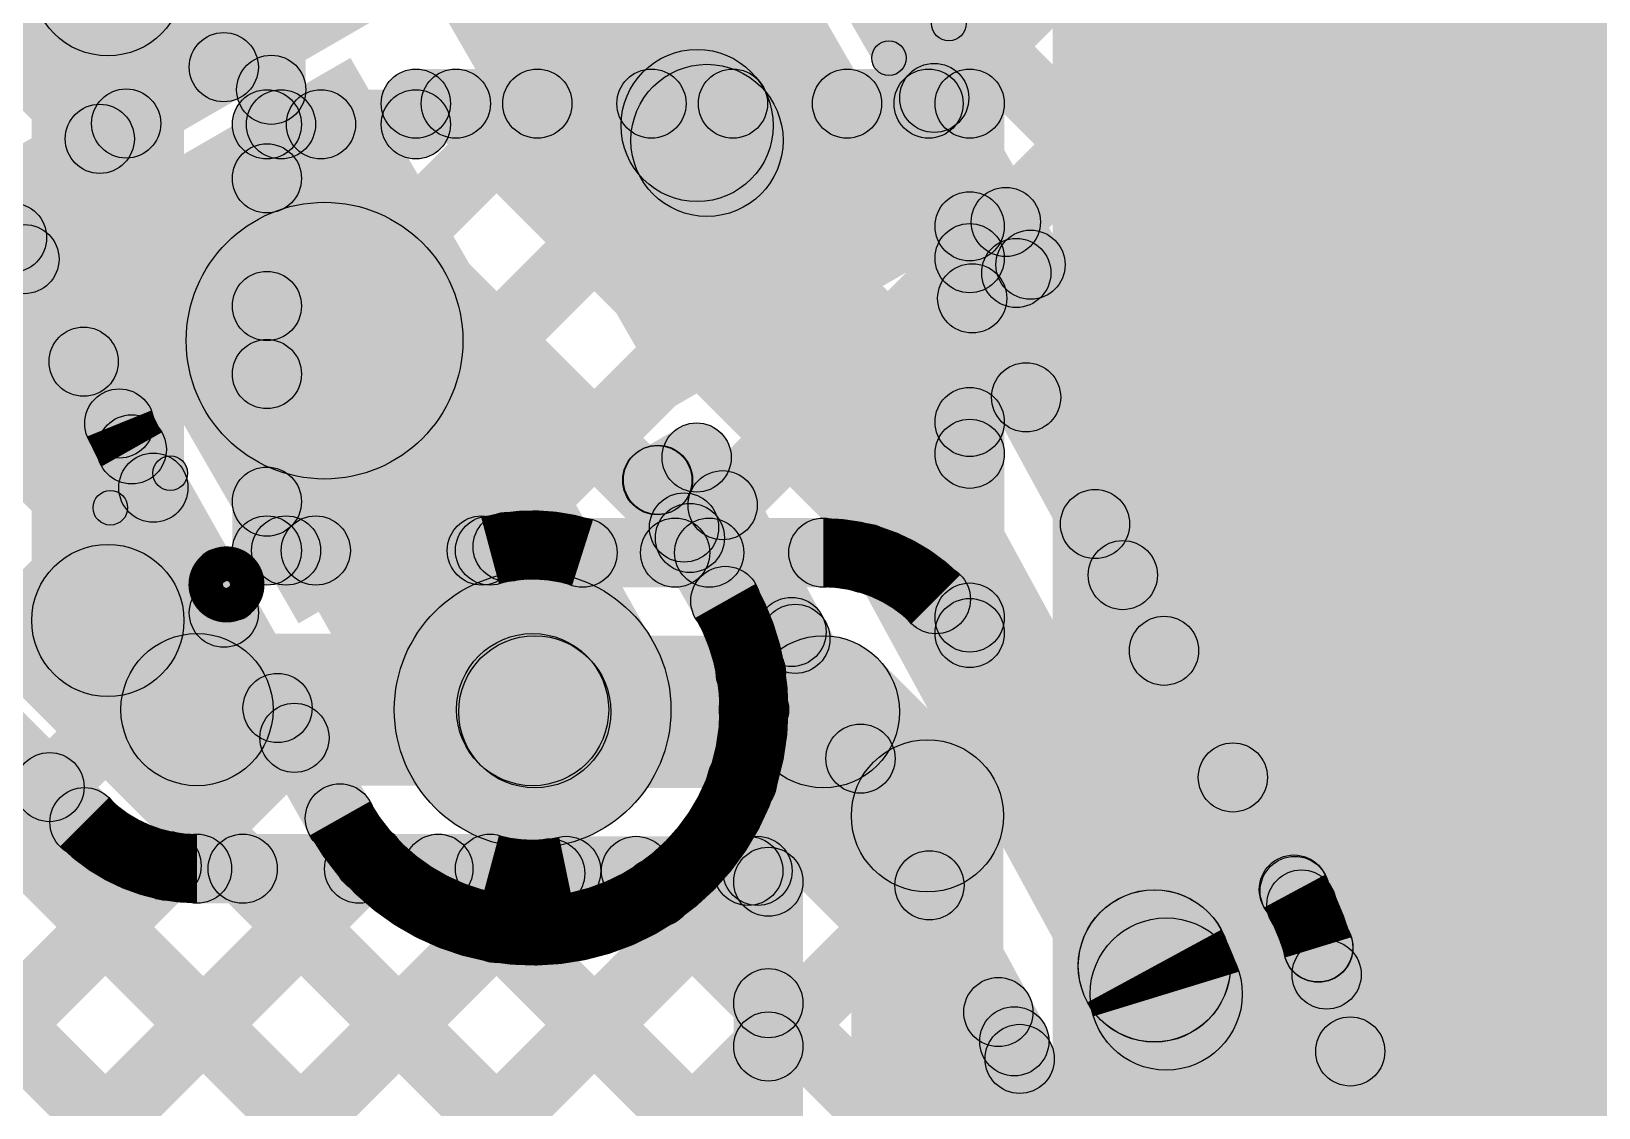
# Model space of a CAD drawing. Header units: millimetres. Extents: x 0.02 to 3.53, y 0 to 2.66.
# Drawn here: x 0.4856 to 0.7122, y 1.3793 to 1.5349 of the extents above; entities that cross this region are included whole.
import ezdxf

# ---------------------------------------------------------------- set-up
doc = ezdxf.new("R2010")
doc.units = ezdxf.units.MM
doc.header["$MEASUREMENT"] = 0
for name, color, linetype in [('BottomLayer', 5, 'Continuous'), ('BottomPaste', 16, 'Continuous'), ('BottomSolder', 6, 'Continuous'), ('TopLayer', 1, 'Continuous'), ('TopOverlay', 2, 'Continuous'), ('TopPaste', 8, 'Continuous'), ('TopSolder', 216, 'Continuous'), ('ViaHoleLayer', 16, 'Continuous')]:
    doc.layers.add(name, color=color, linetype=linetype)

# ---------------------------------------------------------------- blocks, each defined once
blk = doc.blocks.new('WS2812B_M____14')
at = {"layer": 'TopLayer'}
for points in [[(-0.09409, 0.05079), (-0.03504, 0.05079), (-0.03504, 0.01142), (-0.09409, 0.01142)], [(0.03504, 0.05079), (0.09409, 0.05079), (0.09409, 0.01142), (0.03504, 0.01142)], [(-0.09409, -0.01142), (-0.03504, -0.01142), (-0.03504, -0.05079), (-0.09409, -0.05079)], [(0.03504, -0.01142), (0.09409, -0.01142), (0.09409, -0.05079), (0.03504, -0.05079)]]:
    blk.add_hatch(color=1, dxfattribs=at).paths.add_polyline_path(points)
at = {"layer": 'TopOverlay'}
h = blk.add_hatch(color=2, dxfattribs=at)
edge = h.paths.add_edge_path()
edge.add_arc((-0.07, 0.07), 0.0025, 0, 360)
h = blk.add_hatch(color=2, dxfattribs=at)
edge = h.paths.add_edge_path()
edge.add_arc((-0.07, 0.07), 0.0025, 0, 360)
for points in [[(0.07, 0.0725), (0.07, 0.0675), (-0.07, 0.0675), (-0.07, 0.0725)], [(-0.0725, 0.07), (-0.0675, 0.07), (-0.0675, 0.06), (-0.0725, 0.06)], [(0.0675, 0.07), (0.0725, 0.07), (0.0725, 0.06), (0.0675, 0.06)], [(-0.0725, -0.06), (-0.0675, -0.06), (-0.0675, -0.07), (-0.0725, -0.07)], [(0.0675, -0.06), (0.0725, -0.06), (0.0725, -0.07), (0.0675, -0.07)], [(0.07, -0.0675), (0.07, -0.0725), (-0.07, -0.0725), (-0.07, -0.0675)]]:
    blk.add_hatch(color=2, dxfattribs=at).paths.add_polyline_path(points)
h = blk.add_hatch(color=2, dxfattribs=at)
edge = h.paths.add_edge_path()
edge.add_arc((0.07, 0.07), 0.0025, 0, 360)
h = blk.add_hatch(color=2, dxfattribs=at)
edge = h.paths.add_edge_path()
edge.add_arc((0.07, 0.07), 0.0025, 0, 360)
h = blk.add_hatch(color=2, dxfattribs=at)
edge = h.paths.add_edge_path()
edge.add_arc((-0.091, 0.061), 0.0025, 0, 360)
h = blk.add_hatch(color=2, dxfattribs=at)
edge = h.paths.add_edge_path()
edge.add_arc((-0.085, 0.061), 0.0025, 0, 360)
h = blk.add_hatch(color=2, dxfattribs=at)
edge = h.paths.add_edge_path()
edge.add_arc((-0.07, 0.06), 0.0025, 0, 360)
h = blk.add_hatch(color=2, dxfattribs=at)
edge = h.paths.add_edge_path()
edge.add_arc((0.07, 0.06), 0.0025, 0, 360)
h = blk.add_hatch(color=2, dxfattribs=at)
edge = h.paths.add_edge_path()
edge.add_arc((-0.07, -0.06), 0.0025, 0, 360)
h = blk.add_hatch(color=2, dxfattribs=at)
edge = h.paths.add_edge_path()
edge.add_arc((0.07, -0.06), 0.0025, 0, 360)
h = blk.add_hatch(color=2, dxfattribs=at)
edge = h.paths.add_edge_path()
edge.add_arc((-0.07, -0.07), 0.0025, 0, 360)
h = blk.add_hatch(color=2, dxfattribs=at)
edge = h.paths.add_edge_path()
edge.add_arc((-0.07, -0.07), 0.0025, 0, 360)
h = blk.add_hatch(color=2, dxfattribs=at)
edge = h.paths.add_edge_path()
edge.add_arc((0.07, -0.07), 0.0025, 0, 360)
h = blk.add_hatch(color=2, dxfattribs=at)
edge = h.paths.add_edge_path()
edge.add_arc((0.07, -0.07), 0.0025, 0, 360)
at = {"layer": 'TopPaste'}
for points in [[(-0.09409, 0.05079), (-0.03504, 0.05079), (-0.03504, 0.01142), (-0.09409, 0.01142)], [(0.03504, 0.05079), (0.09409, 0.05079), (0.09409, 0.01142), (0.03504, 0.01142)], [(-0.09409, -0.01142), (-0.03504, -0.01142), (-0.03504, -0.05079), (-0.09409, -0.05079)], [(0.03504, -0.01142), (0.09409, -0.01142), (0.09409, -0.05079), (0.03504, -0.05079)]]:
    blk.add_hatch(color=8, dxfattribs=at).paths.add_polyline_path(points)
at = {"layer": 'TopSolder'}
for points in [[(-0.09809, 0.05479), (-0.03104, 0.05479), (-0.03104, 0.00742), (-0.09809, 0.00742)], [(0.03104, 0.05479), (0.09809, 0.05479), (0.09809, 0.00742), (0.03104, 0.00742)], [(-0.09809, -0.00742), (-0.03104, -0.00742), (-0.03104, -0.05479), (-0.09809, -0.05479)], [(0.03104, -0.00742), (0.09809, -0.00742), (0.09809, -0.05479), (0.03104, -0.05479)]]:
    blk.add_hatch(color=216, dxfattribs=at).paths.add_polyline_path(points)
at = {"layer": 'TopOverlay', "const_width": 0.005}
blk.add_lwpolyline([(-0.085, 0.061, 1), (-0.091, 0.061, 1)], format="xyb", close=True, dxfattribs=at)
at = {"layer": 'TopOverlay'}
for centre in [(-0.07, 0.07), (-0.07, 0.07), (0.07, 0.07), (0.07, 0.07), (-0.091, 0.061), (-0.085, 0.061), (-0.07, 0.06), (0.07, 0.06), (-0.07, -0.06), (0.07, -0.06), (-0.07, -0.07), (-0.07, -0.07), (0.07, -0.07), (0.07, -0.07)]:
    blk.add_circle(centre, 0.0025, dxfattribs=at)
blk = doc.blocks.new('CAP_0201_B_28')
at = {"layer": 'BottomLayer'}
for points in [[(-0.01772, 0.00591), (-0.00591, 0.00591), (-0.00591, -0.00591), (-0.01772, -0.00591)], [(0.00591, 0.00591), (0.01772, 0.00591), (0.01772, -0.00591), (0.00591, -0.00591)]]:
    blk.add_hatch(color=5, dxfattribs=at).paths.add_polyline_path(points)
at = {"layer": 'BottomPaste'}
for points in [[(-0.01772, 0.00591), (-0.00591, 0.00591), (-0.00591, -0.00591), (-0.01772, -0.00591)], [(0.00591, 0.00591), (0.01772, 0.00591), (0.01772, -0.00591), (0.00591, -0.00591)]]:
    blk.add_hatch(color=16, dxfattribs=at).paths.add_polyline_path(points)
at = {"layer": 'BottomSolder'}
for points in [[(-0.01988, 0.00807), (-0.00374, 0.00807), (-0.00374, -0.00807), (-0.01988, -0.00807)], [(0.00374, 0.00807), (0.01988, 0.00807), (0.01988, -0.00807), (0.00374, -0.00807)]]:
    blk.add_hatch(color=6, dxfattribs=at).paths.add_polyline_path(points)

msp = doc.modelspace()

# ---------------------------------------------------------------- hatches: boundary and pattern name
at = {"layer": 'BottomLayer'}
for points in [[(0.63324, 1.11633), (0.77891, 1.11633), (0.77891, 1.7809), (0.63324, 1.7809)], [(0.29405, 1.60053), (0.30112, 1.6076), (0.59567, 1.31305), (0.5886, 1.30598)], [(0.29405, 1.57224), (0.30112, 1.57931), (0.59567, 1.28476), (0.5886, 1.27769)], [(0.50763, 1.44969), (0.48563, 1.44969), (0.48563, 1.54231), (0.50763, 1.54231)], [(0.52525, 1.52641), (0.51525, 1.52641), (0.51525, 1.54231), (0.52525, 1.54231)], [(0.52317, 1.48178), (0.51609, 1.48885), (0.55519, 1.52794), (0.56226, 1.52087)], [(0.52594, 1.45627), (0.51887, 1.46334), (0.58348, 1.52794), (0.59055, 1.52087)], [(0.54116, 1.51941), (0.54116, 1.52941), (0.62124, 1.52941), (0.62124, 1.51941)], [(0.54341, 1.52087), (0.55048, 1.52794), (0.62478, 1.45364), (0.61771, 1.44657)], [(0.55422, 1.45627), (0.54715, 1.46334), (0.61176, 1.52794), (0.61883, 1.52087)], [(0.57169, 1.52087), (0.57876, 1.52794), (0.62478, 1.48193), (0.61771, 1.47486)], [(0.59997, 1.52087), (0.60705, 1.52794), (0.62478, 1.51021), (0.61771, 1.50314)], [(0.51963, 1.51641), (0.51963, 1.52641), (0.54116, 1.52641), (0.54116, 1.51641)], [(0.52317, 1.51006), (0.51609, 1.51713), (0.52391, 1.52494), (0.53098, 1.51787)], [(0.51812, 1.51787), (0.52519, 1.52494), (0.58711, 1.46303), (0.58004, 1.45596)], [(0.62624, 1.44787), (0.61624, 1.44787), (0.61624, 1.52441), (0.62624, 1.52441)], [(0.52463, 1.4598), (0.51463, 1.4598), (0.51463, 1.52141), (0.52463, 1.52141)], [(0.5822, 1.45596), (0.57513, 1.46303), (0.61771, 1.50561), (0.62478, 1.49854)], [(0.51609, 1.49162), (0.52317, 1.49869), (0.55798, 1.46388), (0.55091, 1.4568)], [(0.60967, 1.45515), (0.6026, 1.46222), (0.61771, 1.47733), (0.62478, 1.47025)], [(0.51609, 1.46333), (0.52317, 1.4704), (0.53023, 1.46334), (0.52316, 1.45627)], [(0.51963, 1.4548), (0.51963, 1.4648), (0.55189, 1.4648), (0.55189, 1.4548)], [(0.56527, 1.45449), (0.56527, 1.46449), (0.60009, 1.46449), (0.60009, 1.45449)], [(0.48885, 1.44191), (0.50441, 1.45747), (0.5173, 1.44458), (0.50174, 1.42902)], [(0.61282, 1.44922), (0.61989, 1.45629), (0.62478, 1.4514), (0.61771, 1.44433)], [(0.50952, 1.4258), (0.50952, 1.4478), (0.55805, 1.4478), (0.55805, 1.4258)], [(0.55836, 1.42549), (0.55836, 1.44749), (0.60009, 1.44749), (0.60009, 1.42549)], [(0.55027, 1.42902), (0.56583, 1.44458), (0.56614, 1.44427), (0.55058, 1.42871)], [(0.59231, 1.42871), (0.60787, 1.44427), (0.62291, 1.42923), (0.60736, 1.41367)], [(0.47683, 1.42989), (0.4839, 1.43696), (0.49679, 1.42408), (0.48972, 1.417)], [(0.30112, 1.23145), (0.29405, 1.23852), (0.48466, 1.42913), (0.49173, 1.42206)], [(0.62613, 1.12224), (0.60413, 1.12224), (0.60413, 1.42145), (0.62613, 1.42145)], [(0.50952, 1.4088), (0.50952, 1.4188), (0.55189, 1.4188), (0.55189, 1.4088)], [(0.30112, 1.20316), (0.29405, 1.21023), (0.50158, 1.41776), (0.50865, 1.41069)], [(0.30112, 1.17488), (0.29405, 1.18195), (0.52944, 1.41734), (0.53651, 1.41027)], [(0.30112, 1.11831), (0.29405, 1.12538), (0.5857, 1.41703), (0.59277, 1.40996)], [(0.30112, 1.14659), (0.29405, 1.15366), (0.55705, 1.41666), (0.56412, 1.40959)], [(0.51259, 1.41027), (0.51966, 1.41734), (0.59567, 1.34133), (0.5886, 1.33426)], [(0.54087, 1.41027), (0.54795, 1.41734), (0.59567, 1.36961), (0.5886, 1.36254)], [(0.5629, 1.40849), (0.5629, 1.41849), (0.59056, 1.41849), (0.59056, 1.40849)], [(0.56947, 1.40996), (0.57654, 1.41703), (0.59567, 1.3979), (0.5886, 1.39083)], [(0.59713, 1.12224), (0.58713, 1.12224), (0.58713, 1.41192), (0.59713, 1.41192)], [(0.30112, 1.09002), (0.29405, 1.0971), (0.5886, 1.39165), (0.59567, 1.38458)]]:
    msp.add_hatch(color=5, dxfattribs=at).paths.add_polyline_path(points)
h = msp.add_hatch(color=5, dxfattribs=at)
edge = h.paths.add_edge_path()
edge.add_arc((0.49663, 1.54231), 0.011, 0, 360)
h = msp.add_hatch(color=5, dxfattribs=at)
edge = h.paths.add_edge_path()
edge.add_arc((0.49663, 1.54231), 0.011, 0, 360)
h = msp.add_hatch(color=5, dxfattribs=at)
edge = h.paths.add_edge_path()
edge.add_arc((0.52025, 1.52641), 0.005, 0, 360)
h = msp.add_hatch(color=5, dxfattribs=at)
edge = h.paths.add_edge_path()
edge.add_arc((0.54116, 1.52441), 0.005, 0, 360)
h = msp.add_hatch(color=5, dxfattribs=at)
edge = h.paths.add_edge_path()
edge.add_arc((0.54694, 1.52441), 0.005, 0, 360)
h = msp.add_hatch(color=5, dxfattribs=at)
edge = h.paths.add_edge_path()
edge.add_arc((0.55873, 1.52441), 0.005, 0, 360)
h = msp.add_hatch(color=5, dxfattribs=at)
edge = h.paths.add_edge_path()
edge.add_arc((0.57523, 1.52441), 0.005, 0, 360)
h = msp.add_hatch(color=5, dxfattribs=at)
edge = h.paths.add_edge_path()
edge.add_arc((0.58701, 1.52441), 0.005, 0, 360)
h = msp.add_hatch(color=5, dxfattribs=at)
edge = h.paths.add_edge_path()
edge.add_arc((0.60351, 1.52441), 0.005, 0, 360)
h = msp.add_hatch(color=5, dxfattribs=at)
edge = h.paths.add_edge_path()
edge.add_arc((0.6153, 1.52441), 0.005, 0, 360)
h = msp.add_hatch(color=5, dxfattribs=at)
edge = h.paths.add_edge_path()
edge.add_arc((0.62124, 1.52441), 0.005, 0, 360)
h = msp.add_hatch(color=5, dxfattribs=at)
edge = h.paths.add_edge_path()
edge.add_arc((0.62124, 1.52441), 0.005, 0, 360)
h = msp.add_hatch(color=5, dxfattribs=at)
edge = h.paths.add_edge_path()
edge.add_arc((0.51963, 1.52141), 0.005, 0, 360)
h = msp.add_hatch(color=5, dxfattribs=at)
edge = h.paths.add_edge_path()
edge.add_arc((0.51963, 1.52141), 0.005, 0, 360)
h = msp.add_hatch(color=5, dxfattribs=at)
edge = h.paths.add_edge_path()
edge.add_arc((0.52166, 1.52141), 0.005, 0, 360)
h = msp.add_hatch(color=5, dxfattribs=at)
edge = h.paths.add_edge_path()
edge.add_arc((0.52744, 1.52141), 0.005, 0, 360)
h = msp.add_hatch(color=5, dxfattribs=at)
edge = h.paths.add_edge_path()
edge.add_arc((0.54116, 1.52141), 0.005, 0, 360)
h = msp.add_hatch(color=5, dxfattribs=at)
edge = h.paths.add_edge_path()
edge.add_arc((0.51963, 1.5136), 0.005, 0, 360)
h = msp.add_hatch(color=5, dxfattribs=at)
edge = h.paths.add_edge_path()
edge.add_arc((0.62124, 1.50667), 0.005, 0, 360)
h = msp.add_hatch(color=5, dxfattribs=at)
edge = h.paths.add_edge_path()
edge.add_arc((0.62124, 1.50207), 0.005, 0, 360)
h = msp.add_hatch(color=5, dxfattribs=at)
edge = h.paths.add_edge_path()
edge.add_arc((0.51963, 1.49515), 0.005, 0, 360)
h = msp.add_hatch(color=5, dxfattribs=at)
edge = h.paths.add_edge_path()
edge.add_arc((0.51963, 1.48531), 0.005, 0, 360)
h = msp.add_hatch(color=5, dxfattribs=at)
edge = h.paths.add_edge_path()
edge.add_arc((0.62124, 1.47839), 0.005, 0, 360)
h = msp.add_hatch(color=5, dxfattribs=at)
edge = h.paths.add_edge_path()
edge.add_arc((0.62124, 1.47379), 0.005, 0, 360)
h = msp.add_hatch(color=5, dxfattribs=at)
edge = h.paths.add_edge_path()
edge.add_arc((0.51963, 1.46687), 0.005, 0, 360)
h = msp.add_hatch(color=5, dxfattribs=at)
edge = h.paths.add_edge_path()
edge.add_arc((0.51963, 1.4598), 0.005, 0, 360)
h = msp.add_hatch(color=5, dxfattribs=at)
edge = h.paths.add_edge_path()
edge.add_arc((0.51963, 1.4598), 0.005, 0, 360)
h = msp.add_hatch(color=5, dxfattribs=at)
edge = h.paths.add_edge_path()
edge.add_arc((0.5224, 1.4598), 0.005, 0, 360)
h = msp.add_hatch(color=5, dxfattribs=at)
edge = h.paths.add_edge_path()
edge.add_arc((0.52669, 1.4598), 0.005, 0, 360)
h = msp.add_hatch(color=5, dxfattribs=at)
edge = h.paths.add_edge_path()
edge.add_arc((0.55069, 1.4598), 0.005, 0, 360)
h = msp.add_hatch(color=5, dxfattribs=at)
edge = h.paths.add_edge_path()
edge.add_arc((0.55189, 1.4598), 0.005, 0, 360)
h = msp.add_hatch(color=5, dxfattribs=at)
edge = h.paths.add_edge_path()
edge.add_arc((0.55189, 1.4598), 0.005, 0, 360)
h = msp.add_hatch(color=5, dxfattribs=at)
edge = h.paths.add_edge_path()
edge.add_arc((0.55444, 1.46034), 0.005, 0, 360)
h = msp.add_hatch(color=5, dxfattribs=at)
edge = h.paths.add_edge_path()
edge.add_arc((0.56527, 1.45949), 0.005, 0, 360)
h = msp.add_hatch(color=5, dxfattribs=at)
edge = h.paths.add_edge_path()
edge.add_arc((0.56527, 1.45949), 0.005, 0, 360)
h = msp.add_hatch(color=5, dxfattribs=at)
edge = h.paths.add_edge_path()
edge.add_arc((0.57866, 1.45949), 0.005, 0, 360)
h = msp.add_hatch(color=5, dxfattribs=at)
edge = h.paths.add_edge_path()
edge.add_arc((0.58357, 1.45949), 0.005, 0, 360)
h = msp.add_hatch(color=5, dxfattribs=at)
edge = h.paths.add_edge_path()
edge.add_arc((0.60009, 1.45949), 0.005, 0, 360)
h = msp.add_hatch(color=5, dxfattribs=at)
edge = h.paths.add_edge_path()
edge.add_arc((0.60009, 1.45949), 0.005, 0, 360)
h = msp.add_hatch(color=5, dxfattribs=at)
edge = h.paths.add_edge_path()
edge.add_arc((0.60009, 1.45949), 0.005, 0, 360)
h = msp.add_hatch(color=5, dxfattribs=at)
edge = h.paths.add_edge_path()
edge.add_arc((0.60614, 1.45868), 0.005, 0, 360)
h = msp.add_hatch(color=5, dxfattribs=at)
edge = h.paths.add_edge_path()
edge.add_arc((0.49663, 1.44969), 0.011, 0, 360)
h = msp.add_hatch(color=5, dxfattribs=at)
edge = h.paths.add_edge_path()
edge.add_arc((0.49663, 1.44969), 0.011, 0, 360)
h = msp.add_hatch(color=5, dxfattribs=at)
edge = h.paths.add_edge_path()
edge.add_arc((0.61635, 1.45276), 0.005, 0, 360)
h = msp.add_hatch(color=5, dxfattribs=at)
edge = h.paths.add_edge_path()
edge.add_arc((0.61635, 1.45276), 0.005, 0, 360)
h = msp.add_hatch(color=5, dxfattribs=at)
edge = h.paths.add_edge_path()
edge.add_arc((0.61635, 1.45276), 0.005, 0, 360)
h = msp.add_hatch(color=5, dxfattribs=at)
edge = h.paths.add_edge_path()
edge.add_arc((0.62124, 1.45011), 0.005, 0, 360)
h = msp.add_hatch(color=5, dxfattribs=at)
edge = h.paths.add_edge_path()
edge.add_arc((0.62124, 1.44787), 0.005, 0, 360)
h = msp.add_hatch(color=5, dxfattribs=at)
edge = h.paths.add_edge_path()
edge.add_arc((0.62124, 1.44787), 0.005, 0, 360)
h = msp.add_hatch(color=5, dxfattribs=at)
edge = h.paths.add_edge_path()
edge.add_arc((0.55805, 1.4368), 0.01181, 0, 360)
h = msp.add_hatch(color=5, dxfattribs=at)
edge = h.paths.add_edge_path()
edge.add_arc((0.50952, 1.4368), 0.011, 0, 360)
h = msp.add_hatch(color=5, dxfattribs=at)
edge = h.paths.add_edge_path()
edge.add_arc((0.50952, 1.4368), 0.011, 0, 360)
h = msp.add_hatch(color=5, dxfattribs=at)
edge = h.paths.add_edge_path()
edge.add_arc((0.55805, 1.4368), 0.011, 0, 360)
h = msp.add_hatch(color=5, dxfattribs=at)
edge = h.paths.add_edge_path()
edge.add_arc((0.55805, 1.4368), 0.011, 0, 360)
h = msp.add_hatch(color=5, dxfattribs=at)
edge = h.paths.add_edge_path()
edge.add_arc((0.55836, 1.43649), 0.011, 0, 360)
h = msp.add_hatch(color=5, dxfattribs=at)
edge = h.paths.add_edge_path()
edge.add_arc((0.55836, 1.43649), 0.011, 0, 360)
h = msp.add_hatch(color=5, dxfattribs=at)
edge = h.paths.add_edge_path()
edge.add_arc((0.60009, 1.43649), 0.011, 0, 360)
h = msp.add_hatch(color=5, dxfattribs=at)
edge = h.paths.add_edge_path()
edge.add_arc((0.60009, 1.43649), 0.011, 0, 360)
h = msp.add_hatch(color=5, dxfattribs=at)
edge = h.paths.add_edge_path()
edge.add_arc((0.61513, 1.42145), 0.011, 0, 360)
h = msp.add_hatch(color=5, dxfattribs=at)
edge = h.paths.add_edge_path()
edge.add_arc((0.61513, 1.42145), 0.011, 0, 360)
h = msp.add_hatch(color=5, dxfattribs=at)
edge = h.paths.add_edge_path()
edge.add_arc((0.4882, 1.4256), 0.005, 0, 360)
h = msp.add_hatch(color=5, dxfattribs=at)
edge = h.paths.add_edge_path()
edge.add_arc((0.49325, 1.42054), 0.005, 0, 360)
h = msp.add_hatch(color=5, dxfattribs=at)
edge = h.paths.add_edge_path()
edge.add_arc((0.49325, 1.42054), 0.005, 0, 360)
h = msp.add_hatch(color=5, dxfattribs=at)
edge = h.paths.add_edge_path()
edge.add_arc((0.49325, 1.42054), 0.005, 0, 360)
h = msp.add_hatch(color=5, dxfattribs=at)
edge = h.paths.add_edge_path()
edge.add_arc((0.50511, 1.41423), 0.005, 0, 360)
h = msp.add_hatch(color=5, dxfattribs=at)
edge = h.paths.add_edge_path()
edge.add_arc((0.50952, 1.4138), 0.005, 0, 360)
h = msp.add_hatch(color=5, dxfattribs=at)
edge = h.paths.add_edge_path()
edge.add_arc((0.50952, 1.4138), 0.005, 0, 360)
h = msp.add_hatch(color=5, dxfattribs=at)
edge = h.paths.add_edge_path()
edge.add_arc((0.50952, 1.4138), 0.005, 0, 360)
h = msp.add_hatch(color=5, dxfattribs=at)
edge = h.paths.add_edge_path()
edge.add_arc((0.51613, 1.4138), 0.005, 0, 360)
h = msp.add_hatch(color=5, dxfattribs=at)
edge = h.paths.add_edge_path()
edge.add_arc((0.53297, 1.4138), 0.005, 0, 360)
h = msp.add_hatch(color=5, dxfattribs=at)
edge = h.paths.add_edge_path()
edge.add_arc((0.54441, 1.4138), 0.005, 0, 360)
h = msp.add_hatch(color=5, dxfattribs=at)
edge = h.paths.add_edge_path()
edge.add_arc((0.55189, 1.4138), 0.005, 0, 360)
h = msp.add_hatch(color=5, dxfattribs=at)
edge = h.paths.add_edge_path()
edge.add_arc((0.55189, 1.4138), 0.005, 0, 360)
h = msp.add_hatch(color=5, dxfattribs=at)
edge = h.paths.add_edge_path()
edge.add_arc((0.56058, 1.41313), 0.005, 0, 360)
h = msp.add_hatch(color=5, dxfattribs=at)
edge = h.paths.add_edge_path()
edge.add_arc((0.5629, 1.41349), 0.005, 0, 360)
h = msp.add_hatch(color=5, dxfattribs=at)
edge = h.paths.add_edge_path()
edge.add_arc((0.5629, 1.41349), 0.005, 0, 360)
h = msp.add_hatch(color=5, dxfattribs=at)
edge = h.paths.add_edge_path()
edge.add_arc((0.573, 1.41349), 0.005, 0, 360)
h = msp.add_hatch(color=5, dxfattribs=at)
edge = h.paths.add_edge_path()
edge.add_arc((0.58923, 1.41349), 0.005, 0, 360)
h = msp.add_hatch(color=5, dxfattribs=at)
edge = h.paths.add_edge_path()
edge.add_arc((0.59056, 1.41349), 0.005, 0, 360)
h = msp.add_hatch(color=5, dxfattribs=at)
edge = h.paths.add_edge_path()
edge.add_arc((0.59213, 1.41192), 0.005, 0, 360)
h = msp.add_hatch(color=5, dxfattribs=at)
edge = h.paths.add_edge_path()
edge.add_arc((0.59213, 1.39436), 0.005, 0, 360)
h = msp.add_hatch(color=5, dxfattribs=at)
edge = h.paths.add_edge_path()
edge.add_arc((0.59213, 1.38811), 0.005, 0, 360)
at = {"layer": 'TopLayer'}
for points in [[(0.09646, 1.88296), (0.10354, 1.89003), (0.4881, 1.50547), (0.48103, 1.49839)], [(0.09646, 1.85468), (0.10354, 1.86175), (0.52471, 1.44057), (0.51764, 1.4335)], [(0.09646, 1.82639), (0.10354, 1.83346), (0.65062, 1.28638), (0.64355, 1.27931)], [(0.61965, 1.52169), (0.61258, 1.52877), (0.90931, 1.82549), (0.91638, 1.81842)], [(0.09646, 1.79811), (0.10354, 1.80518), (0.64223, 1.26649), (0.63516, 1.25942)], [(0.09646, 1.76982), (0.10354, 1.7769), (0.62618, 1.25425), (0.61911, 1.24718)], [(0.46373, 1.77026), (0.4708, 1.77733), (0.75322, 1.4949), (0.74615, 1.48783)], [(0.63, 1.50376), (0.62293, 1.51083), (0.88232, 1.77022), (0.88939, 1.76315)], [(0.63294, 1.47841), (0.62587, 1.48548), (0.88497, 1.74459), (0.89204, 1.73752)], [(0.6429, 1.46009), (0.63583, 1.46717), (0.89982, 1.73116), (0.9069, 1.72409)], [(0.52321, 1.68249), (0.53028, 1.68956), (0.74584, 1.47401), (0.73877, 1.46694)], [(0.56185, 1.61557), (0.56892, 1.62264), (0.73668, 1.45488), (0.72961, 1.44781)], [(0.65287, 1.44178), (0.6458, 1.44885), (0.82138, 1.62443), (0.82845, 1.61736)], [(0.58418, 1.57055), (0.59284, 1.57555), (0.63437, 1.50362), (0.62571, 1.49862)], [(0.10354, 1.147), (0.09646, 1.15407), (0.51462, 1.57223), (0.52169, 1.56516)], [(0.47612, 1.55987), (0.48319, 1.56694), (0.51692, 1.53321), (0.50985, 1.52614)], [(0.59229, 1.55685), (0.59936, 1.56392), (0.79213, 1.37115), (0.78506, 1.36408)], [(0.50281, 1.51799), (0.49574, 1.52507), (0.53094, 1.56027), (0.53801, 1.5532)], [(0.45819, 1.54952), (0.46526, 1.55659), (0.49899, 1.52286), (0.49192, 1.51579)], [(0.66284, 1.42346), (0.65577, 1.43053), (0.77851, 1.55327), (0.78558, 1.5462)], [(0.48226, 1.50593), (0.47726, 1.51459), (0.53113, 1.54569), (0.53613, 1.53703)], [(0.57217, 1.51598), (0.59149, 1.5265), (0.6576, 1.40502), (0.63828, 1.39451)], [(0.57266, 1.51517), (0.59101, 1.52731), (0.59243, 1.52515), (0.57408, 1.51302)], [(0.47543, 1.50776), (0.48409, 1.51276), (0.50261, 1.48067), (0.49395, 1.47567)], [(0.10354, 1.11872), (0.09646, 1.12579), (0.47924, 1.50857), (0.48631, 1.50149)], [(0.62411, 1.49193), (0.61911, 1.50059), (0.62754, 1.50545), (0.63254, 1.49679)], [(0.62445, 1.4964), (0.63152, 1.50347), (0.79153, 1.34346), (0.78446, 1.33639)], [(0.51054, 1.48031), (0.54538, 1.49996), (0.57547, 1.44663), (0.54063, 1.42698)], [(0.61722, 1.49387), (0.62601, 1.49865), (0.67251, 1.41318), (0.66373, 1.4084)], [(0.10354, 1.09043), (0.09646, 1.0975), (0.4896, 1.49063), (0.49667, 1.48356)], [(0.67276, 1.4051), (0.66569, 1.41217), (0.74333, 1.48981), (0.7504, 1.48274)], [(0.57867, 1.46569), (0.57367, 1.47435), (0.57926, 1.47758), (0.58426, 1.46892)], [(0.49574, 1.47196), (0.50445, 1.47687), (0.53453, 1.42354), (0.52582, 1.41863)], [(0.57737, 1.47086), (0.58616, 1.47564), (0.63208, 1.39125), (0.62329, 1.38647)], [(0.10354, 1.06215), (0.09646, 1.06922), (0.49967, 1.47243), (0.50674, 1.46536)], [(0.57173, 1.46751), (0.58043, 1.47242), (0.59027, 1.45498), (0.58156, 1.45007)], [(0.58432, 1.45808), (0.57725, 1.46515), (0.58198, 1.46988), (0.58905, 1.46281)], [(0.5764, 1.45959), (0.58347, 1.46666), (0.59956, 1.45058), (0.59249, 1.4435)], [(0.63985, 1.45272), (0.64692, 1.45979), (2.00317, 0.10354), (1.9961, 0.09646)], [(0.10354, 1.03386), (0.09646, 1.04093), (0.50987, 1.45434), (0.51694, 1.44727)], [(0.59313, 1.43861), (0.58606, 1.44568), (0.59195, 1.45157), (0.59902, 1.4445)], [(0.6798, 1.38386), (0.67273, 1.39093), (0.72858, 1.44678), (0.73565, 1.4397)], [(0.10354, 1.00558), (0.09646, 1.01265), (0.52007, 1.43626), (0.52714, 1.42919)], [(0.10354, 0.92073), (0.09646, 0.9278), (0.60192, 1.43325), (0.60899, 1.42618)], [(0.58479, 1.42292), (0.59186, 1.42999), (0.63201, 1.38985), (0.62494, 1.38278)], [(0.68646, 1.36223), (0.67939, 1.3693), (0.73619, 1.4261), (0.74326, 1.41903)], [(0.10354, 0.97729), (0.09646, 0.98437), (0.53087, 1.41877), (0.53794, 1.4117)], [(0.10354, 0.89244), (0.09646, 0.89951), (0.61189, 1.41493), (0.61896, 1.40786)], [(0.57257, 1.40685), (0.57965, 1.41392), (0.64458, 1.34899), (0.63751, 1.34192)], [(0.10354, 0.94901), (0.09646, 0.95608), (0.54917, 1.40879), (0.55624, 1.40172)], [(0.54948, 1.40167), (0.55655, 1.40874), (0.65123, 1.31406), (0.64416, 1.30699)], [(0.63824, 1.39458), (0.65764, 1.40495), (0.65765, 1.40492), (0.63825, 1.39456)], [(0.66687, 1.40092), (0.67643, 1.40386), (0.69675, 1.33782), (0.68719, 1.33488)], [(0.66931, 1.39497), (0.67638, 1.40204), (1.97489, 0.10354), (1.96781, 0.09646)], [(0.63914, 1.39246), (0.66016, 1.39893), (0.68051, 1.33281), (0.65948, 1.32634)], [(0.10354, 0.86416), (0.09646, 0.87123), (0.62185, 1.39662), (0.62892, 1.38955)], [(0.62291, 1.38739), (0.63247, 1.39033), (0.65274, 1.32443), (0.64318, 1.32149)]]:
    msp.add_hatch(color=1, dxfattribs=at).paths.add_polyline_path(points)
h = msp.add_hatch(color=1, dxfattribs=at)
edge = h.paths.add_edge_path()
edge.add_arc((0.51339, 1.52968), 0.005, 0, 360)
h = msp.add_hatch(color=1, dxfattribs=at)
edge = h.paths.add_edge_path()
edge.add_arc((0.58183, 1.52124), 0.011, 0, 360)
h = msp.add_hatch(color=1, dxfattribs=at)
edge = h.paths.add_edge_path()
edge.add_arc((0.58183, 1.52124), 0.011, 0, 360)
h = msp.add_hatch(color=1, dxfattribs=at)
edge = h.paths.add_edge_path()
edge.add_arc((0.58326, 1.51909), 0.011, 0, 360)
h = msp.add_hatch(color=1, dxfattribs=at)
edge = h.paths.add_edge_path()
edge.add_arc((0.61612, 1.52523), 0.005, 0, 360)
h = msp.add_hatch(color=1, dxfattribs=at)
edge = h.paths.add_edge_path()
edge.add_arc((0.49928, 1.52153), 0.005, 0, 360)
h = msp.add_hatch(color=1, dxfattribs=at)
edge = h.paths.add_edge_path()
edge.add_arc((0.49546, 1.51932), 0.005, 0, 360)
h = msp.add_hatch(color=1, dxfattribs=at)
edge = h.paths.add_edge_path()
edge.add_arc((0.62647, 1.5073), 0.005, 0, 360)
h = msp.add_hatch(color=1, dxfattribs=at)
edge = h.paths.add_edge_path()
edge.add_arc((0.48278, 1.50503), 0.005, 0, 360)
h = msp.add_hatch(color=1, dxfattribs=at)
edge = h.paths.add_edge_path()
edge.add_arc((0.52796, 1.49014), 0.02, 0, 360)
h = msp.add_hatch(color=1, dxfattribs=at)
edge = h.paths.add_edge_path()
edge.add_arc((0.48457, 1.50193), 0.005, 0, 360)
h = msp.add_hatch(color=1, dxfattribs=at)
edge = h.paths.add_edge_path()
edge.add_arc((0.62798, 1.49993), 0.005, 0, 360)
h = msp.add_hatch(color=1, dxfattribs=at)
edge = h.paths.add_edge_path()
edge.add_arc((0.63004, 1.50112), 0.005, 0, 360)
h = msp.add_hatch(color=1, dxfattribs=at)
edge = h.paths.add_edge_path()
edge.add_arc((0.63004, 1.50112), 0.005, 0, 360)
h = msp.add_hatch(color=1, dxfattribs=at)
edge = h.paths.add_edge_path()
edge.add_arc((0.62161, 1.49626), 0.005, 0, 360)
h = msp.add_hatch(color=1, dxfattribs=at)
edge = h.paths.add_edge_path()
edge.add_arc((0.62161, 1.49626), 0.005, 0, 360)
h = msp.add_hatch(color=1, dxfattribs=at)
edge = h.paths.add_edge_path()
edge.add_arc((0.49313, 1.4871), 0.005, 0, 360)
h = msp.add_hatch(color=1, dxfattribs=at)
edge = h.paths.add_edge_path()
edge.add_arc((0.6294, 1.48195), 0.005, 0, 360)
h = msp.add_hatch(color=1, dxfattribs=at)
edge = h.paths.add_edge_path()
edge.add_arc((0.49828, 1.47817), 0.005, 0, 360)
h = msp.add_hatch(color=1, dxfattribs=at)
edge = h.paths.add_edge_path()
edge.add_arc((0.49828, 1.47817), 0.005, 0, 360)
h = msp.add_hatch(color=1, dxfattribs=at)
edge = h.paths.add_edge_path()
edge.add_arc((0.50009, 1.47442), 0.005, 0, 360)
h = msp.add_hatch(color=1, dxfattribs=at)
edge = h.paths.add_edge_path()
edge.add_arc((0.50009, 1.47442), 0.005, 0, 360)
h = msp.add_hatch(color=1, dxfattribs=at)
edge = h.paths.add_edge_path()
edge.add_arc((0.58176, 1.47325), 0.005, 0, 360)
h = msp.add_hatch(color=1, dxfattribs=at)
edge = h.paths.add_edge_path()
edge.add_arc((0.58176, 1.47325), 0.005, 0, 360)
h = msp.add_hatch(color=1, dxfattribs=at)
edge = h.paths.add_edge_path()
edge.add_arc((0.50321, 1.46889), 0.005, 0, 360)
h = msp.add_hatch(color=1, dxfattribs=at)
edge = h.paths.add_edge_path()
edge.add_arc((0.57608, 1.46997), 0.005, 0, 360)
h = msp.add_hatch(color=1, dxfattribs=at)
edge = h.paths.add_edge_path()
edge.add_arc((0.57617, 1.47002), 0.005, 0, 360)
h = msp.add_hatch(color=1, dxfattribs=at)
edge = h.paths.add_edge_path()
edge.add_arc((0.58552, 1.46635), 0.005, 0, 360)
h = msp.add_hatch(color=1, dxfattribs=at)
edge = h.paths.add_edge_path()
edge.add_arc((0.63937, 1.46363), 0.005, 0, 360)
h = msp.add_hatch(color=1, dxfattribs=at)
edge = h.paths.add_edge_path()
edge.add_arc((0.57994, 1.46313), 0.005, 0, 360)
h = msp.add_hatch(color=1, dxfattribs=at)
edge = h.paths.add_edge_path()
edge.add_arc((0.58079, 1.46162), 0.005, 0, 360)
h = msp.add_hatch(color=1, dxfattribs=at)
edge = h.paths.add_edge_path()
edge.add_arc((0.64338, 1.45625), 0.005, 0, 360)
h = msp.add_hatch(color=1, dxfattribs=at)
edge = h.paths.add_edge_path()
edge.add_arc((0.58592, 1.45252), 0.005, 0, 360)
h = msp.add_hatch(color=1, dxfattribs=at)
edge = h.paths.add_edge_path()
edge.add_arc((0.58592, 1.45252), 0.005, 0, 360)
h = msp.add_hatch(color=1, dxfattribs=at)
edge = h.paths.add_edge_path()
edge.add_arc((0.51341, 1.45081), 0.005, 0, 360)
h = msp.add_hatch(color=1, dxfattribs=at)
edge = h.paths.add_edge_path()
edge.add_arc((0.55805, 1.4368), 0.02, 0, 360)
h = msp.add_hatch(color=1, dxfattribs=at)
edge = h.paths.add_edge_path()
edge.add_arc((0.59549, 1.44803), 0.005, 0, 360)
h = msp.add_hatch(color=1, dxfattribs=at)
edge = h.paths.add_edge_path()
edge.add_arc((0.59603, 1.44704), 0.005, 0, 360)
h = msp.add_hatch(color=1, dxfattribs=at)
edge = h.paths.add_edge_path()
edge.add_arc((0.55805, 1.4368), 0.01181, 0, 360)
h = msp.add_hatch(color=1, dxfattribs=at)
edge = h.paths.add_edge_path()
edge.add_arc((0.64934, 1.44531), 0.005, 0, 360)
h = msp.add_hatch(color=1, dxfattribs=at)
edge = h.paths.add_edge_path()
edge.add_arc((0.5896, 1.44214), 0.005, 0, 360)
h = msp.add_hatch(color=1, dxfattribs=at)
edge = h.paths.add_edge_path()
edge.add_arc((0.52117, 1.43704), 0.005, 0, 360)
h = msp.add_hatch(color=1, dxfattribs=at)
edge = h.paths.add_edge_path()
edge.add_arc((0.59005, 1.4368), 0.005, 0, 360)
h = msp.add_hatch(color=1, dxfattribs=at)
edge = h.paths.add_edge_path()
edge.add_arc((0.59005, 1.4368), 0.005, 0, 360)
h = msp.add_hatch(color=1, dxfattribs=at)
edge = h.paths.add_edge_path()
edge.add_arc((0.52361, 1.43272), 0.005, 0, 360)
h = msp.add_hatch(color=1, dxfattribs=at)
edge = h.paths.add_edge_path()
edge.add_arc((0.60545, 1.42972), 0.005, 0, 360)
h = msp.add_hatch(color=1, dxfattribs=at)
edge = h.paths.add_edge_path()
edge.add_arc((0.58833, 1.42645), 0.005, 0, 360)
h = msp.add_hatch(color=1, dxfattribs=at)
edge = h.paths.add_edge_path()
edge.add_arc((0.6593, 1.427), 0.005, 0, 360)
h = msp.add_hatch(color=1, dxfattribs=at)
edge = h.paths.add_edge_path()
edge.add_arc((0.53018, 1.42108), 0.005, 0, 360)
h = msp.add_hatch(color=1, dxfattribs=at)
edge = h.paths.add_edge_path()
edge.add_arc((0.53018, 1.42108), 0.005, 0, 360)
h = msp.add_hatch(color=1, dxfattribs=at)
edge = h.paths.add_edge_path()
edge.add_arc((0.53441, 1.41524), 0.005, 0, 360)
h = msp.add_hatch(color=1, dxfattribs=at)
edge = h.paths.add_edge_path()
edge.add_arc((0.61542, 1.4114), 0.005, 0, 360)
h = msp.add_hatch(color=1, dxfattribs=at)
edge = h.paths.add_edge_path()
edge.add_arc((0.57611, 1.41039), 0.005, 0, 360)
h = msp.add_hatch(color=1, dxfattribs=at)
edge = h.paths.add_edge_path()
edge.add_arc((0.66812, 1.41079), 0.005, 0, 360)
h = msp.add_hatch(color=1, dxfattribs=at)
edge = h.paths.add_edge_path()
edge.add_arc((0.66824, 1.41058), 0.005, 0, 360)
h = msp.add_hatch(color=1, dxfattribs=at)
edge = h.paths.add_edge_path()
edge.add_arc((0.66922, 1.40863), 0.005, 0, 360)
h = msp.add_hatch(color=1, dxfattribs=at)
edge = h.paths.add_edge_path()
edge.add_arc((0.55271, 1.40525), 0.005, 0, 360)
h = msp.add_hatch(color=1, dxfattribs=at)
edge = h.paths.add_edge_path()
edge.add_arc((0.55301, 1.4052), 0.005, 0, 360)
h = msp.add_hatch(color=1, dxfattribs=at)
edge = h.paths.add_edge_path()
edge.add_arc((0.64794, 1.39976), 0.011, 0, 360)
h = msp.add_hatch(color=1, dxfattribs=at)
edge = h.paths.add_edge_path()
edge.add_arc((0.64794, 1.39976), 0.011, 0, 360)
h = msp.add_hatch(color=1, dxfattribs=at)
edge = h.paths.add_edge_path()
edge.add_arc((0.64795, 1.39974), 0.011, 0, 360)
h = msp.add_hatch(color=1, dxfattribs=at)
edge = h.paths.add_edge_path()
edge.add_arc((0.64795, 1.39974), 0.011, 0, 360)
h = msp.add_hatch(color=1, dxfattribs=at)
edge = h.paths.add_edge_path()
edge.add_arc((0.67164, 1.40243), 0.005, 0, 360)
h = msp.add_hatch(color=1, dxfattribs=at)
edge = h.paths.add_edge_path()
edge.add_arc((0.67165, 1.40239), 0.005, 0, 360)
h = msp.add_hatch(color=1, dxfattribs=at)
edge = h.paths.add_edge_path()
edge.add_arc((0.64965, 1.39569), 0.011, 0, 360)
h = msp.add_hatch(color=1, dxfattribs=at)
edge = h.paths.add_edge_path()
edge.add_arc((0.64965, 1.39569), 0.011, 0, 360)
h = msp.add_hatch(color=1, dxfattribs=at)
edge = h.paths.add_edge_path()
edge.add_arc((0.67285, 1.3985), 0.005, 0, 360)
h = msp.add_hatch(color=1, dxfattribs=at)
edge = h.paths.add_edge_path()
edge.add_arc((0.62539, 1.39308), 0.005, 0, 360)
h = msp.add_hatch(color=1, dxfattribs=at)
edge = h.paths.add_edge_path()
edge.add_arc((0.62769, 1.38886), 0.005, 0, 360)
h = msp.add_hatch(color=1, dxfattribs=at)
edge = h.paths.add_edge_path()
edge.add_arc((0.62769, 1.38886), 0.005, 0, 360)
h = msp.add_hatch(color=1, dxfattribs=at)
edge = h.paths.add_edge_path()
edge.add_arc((0.67627, 1.38739), 0.005, 0, 360)
h = msp.add_hatch(color=1, dxfattribs=at)
edge = h.paths.add_edge_path()
edge.add_arc((0.62847, 1.38631), 0.005, 0, 360)
at = {"layer": 'ViaHoleLayer'}
h = msp.add_hatch(color=16, dxfattribs=at)
edge = h.paths.add_edge_path()
edge.add_arc((0.55805, 1.4368), 0.00591, 0, 360)

# ---------------------------------------------------------------- linework, layer by layer
at = {"layer": 'BottomLayer', "const_width": 0.01}
for points in [[(0.55189, 1.4598, -0.143435), (0.56527, 1.45949)], [(0.60009, 1.45949, -0.198912), (0.61635, 1.45276)], [(0.60009, 1.45949, -0.198912), (0.61635, 1.45276)], [(0.50952, 1.4138, -0.198912), (0.49325, 1.42054)], [(0.50952, 1.4138, -0.198912), (0.49325, 1.42054)], [(0.5629, 1.41349, -0.117329), (0.55189, 1.4138)]]:
    msp.add_lwpolyline(points, format="xyb", dxfattribs=at)
at = {"layer": 'BottomLayer'}
for centre, radius in [((0.49663, 1.54231), 0.011), ((0.49663, 1.54231), 0.011), ((0.52025, 1.52641), 0.005), ((0.54116, 1.52441), 0.005), ((0.54694, 1.52441), 0.005), ((0.55873, 1.52441), 0.005), ((0.57523, 1.52441), 0.005), ((0.58701, 1.52441), 0.005), ((0.60351, 1.52441), 0.005), ((0.6153, 1.52441), 0.005), ((0.62124, 1.52441), 0.005), ((0.62124, 1.52441), 0.005), ((0.51963, 1.52141), 0.005), ((0.51963, 1.52141), 0.005), ((0.52166, 1.52141), 0.005), ((0.52744, 1.52141), 0.005), ((0.54116, 1.52141), 0.005), ((0.51963, 1.5136), 0.005), ((0.62124, 1.50667), 0.005), ((0.62124, 1.50207), 0.005), ((0.51963, 1.49515), 0.005), ((0.51963, 1.48531), 0.005), ((0.62124, 1.47839), 0.005), ((0.62124, 1.47379), 0.005), ((0.51963, 1.46687), 0.005), ((0.51963, 1.4598), 0.005), ((0.51963, 1.4598), 0.005), ((0.5224, 1.4598), 0.005), ((0.52669, 1.4598), 0.005), ((0.55069, 1.4598), 0.005), ((0.55189, 1.4598), 0.005), ((0.55189, 1.4598), 0.005), ((0.55444, 1.46034), 0.005), ((0.56527, 1.45949), 0.005), ((0.56527, 1.45949), 0.005), ((0.57866, 1.45949), 0.005), ((0.58357, 1.45949), 0.005), ((0.60009, 1.45949), 0.005), ((0.60009, 1.45949), 0.005), ((0.60009, 1.45949), 0.005), ((0.60614, 1.45868), 0.005), ((0.49663, 1.44969), 0.011), ((0.49663, 1.44969), 0.011), ((0.61635, 1.45276), 0.005), ((0.61635, 1.45276), 0.005), ((0.61635, 1.45276), 0.005), ((0.62124, 1.45011), 0.005), ((0.62124, 1.44787), 0.005), ((0.62124, 1.44787), 0.005), ((0.50952, 1.4368), 0.011), ((0.50952, 1.4368), 0.011), ((0.55805, 1.4368), 0.011), ((0.55805, 1.4368), 0.011), ((0.55836, 1.43649), 0.011), ((0.55836, 1.43649), 0.011), ((0.60009, 1.43649), 0.011), ((0.60009, 1.43649), 0.011), ((0.61513, 1.42145), 0.011), ((0.61513, 1.42145), 0.011), ((0.4882, 1.4256), 0.005), ((0.49325, 1.42054), 0.005), ((0.49325, 1.42054), 0.005), ((0.49325, 1.42054), 0.005), ((0.50511, 1.41423), 0.005), ((0.50952, 1.4138), 0.005), ((0.50952, 1.4138), 0.005), ((0.50952, 1.4138), 0.005), ((0.51613, 1.4138), 0.005), ((0.53297, 1.4138), 0.005), ((0.54441, 1.4138), 0.005), ((0.55189, 1.4138), 0.005), ((0.55189, 1.4138), 0.005), ((0.56058, 1.41313), 0.005), ((0.5629, 1.41349), 0.005), ((0.5629, 1.41349), 0.005), ((0.573, 1.41349), 0.005), ((0.58923, 1.41349), 0.005), ((0.59056, 1.41349), 0.005), ((0.59213, 1.41192), 0.005), ((0.59213, 1.39436), 0.005), ((0.59213, 1.38811), 0.005)]:
    msp.add_circle(centre, radius, dxfattribs=at)
at = {"layer": 'TopLayer'}
for points, const_width in [([(0.50009, 1.47442, -0.032608), (0.49828, 1.47817)], 0.01), ([(0.58592, 1.45252, -0.129105), (0.59005, 1.4368)], 0.01), ([(0.59005, 1.4368, -0.771315), (0.53018, 1.42108)], 0.01), ([(0.66824, 1.41058, -0.049165), (0.67164, 1.40243)], 0.01), ([(0.64795, 1.39974, -0.049996), (0.64965, 1.39569)], 0.022)]:
    msp.add_lwpolyline(points, format="xyb", dxfattribs=dict(at, const_width=const_width))
for centre, radius in [((0.51339, 1.52968), 0.005), ((0.58183, 1.52124), 0.011), ((0.58183, 1.52124), 0.011), ((0.58326, 1.51909), 0.011), ((0.61612, 1.52523), 0.005), ((0.49928, 1.52153), 0.005), ((0.49546, 1.51932), 0.005), ((0.62647, 1.5073), 0.005), ((0.48278, 1.50503), 0.005), ((0.52796, 1.49014), 0.02), ((0.48457, 1.50193), 0.005), ((0.62798, 1.49993), 0.005), ((0.63004, 1.50112), 0.005), ((0.63004, 1.50112), 0.005), ((0.62161, 1.49626), 0.005), ((0.62161, 1.49626), 0.005), ((0.49313, 1.4871), 0.005), ((0.6294, 1.48195), 0.005), ((0.49828, 1.47817), 0.005), ((0.49828, 1.47817), 0.005), ((0.50009, 1.47442), 0.005), ((0.50009, 1.47442), 0.005), ((0.58176, 1.47325), 0.005), ((0.58176, 1.47325), 0.005), ((0.50321, 1.46889), 0.005), ((0.57608, 1.46997), 0.005), ((0.57617, 1.47002), 0.005), ((0.58552, 1.46635), 0.005), ((0.63937, 1.46363), 0.005), ((0.57994, 1.46313), 0.005), ((0.58079, 1.46162), 0.005), ((0.64338, 1.45625), 0.005), ((0.58592, 1.45252), 0.005), ((0.58592, 1.45252), 0.005), ((0.51341, 1.45081), 0.005), ((0.55805, 1.4368), 0.02), ((0.59549, 1.44803), 0.005), ((0.59603, 1.44704), 0.005), ((0.64934, 1.44531), 0.005), ((0.5896, 1.44214), 0.005), ((0.52117, 1.43704), 0.005), ((0.59005, 1.4368), 0.005), ((0.59005, 1.4368), 0.005), ((0.52361, 1.43272), 0.005), ((0.60545, 1.42972), 0.005), ((0.58833, 1.42645), 0.005), ((0.6593, 1.427), 0.005), ((0.53018, 1.42108), 0.005), ((0.53018, 1.42108), 0.005), ((0.53441, 1.41524), 0.005), ((0.61542, 1.4114), 0.005), ((0.57611, 1.41039), 0.005), ((0.66812, 1.41079), 0.005), ((0.66824, 1.41058), 0.005), ((0.66922, 1.40863), 0.005), ((0.55271, 1.40525), 0.005), ((0.55301, 1.4052), 0.005), ((0.64794, 1.39976), 0.011), ((0.64794, 1.39976), 0.011), ((0.64795, 1.39974), 0.011), ((0.64795, 1.39974), 0.011), ((0.67164, 1.40243), 0.005), ((0.67165, 1.40239), 0.005), ((0.64965, 1.39569), 0.011), ((0.64965, 1.39569), 0.011), ((0.67285, 1.3985), 0.005), ((0.62539, 1.39308), 0.005), ((0.62769, 1.38886), 0.005), ((0.62769, 1.38886), 0.005), ((0.67627, 1.38739), 0.005), ((0.62847, 1.38631), 0.005)]:
    msp.add_circle(centre, radius, dxfattribs=at)

# ---------------------------------------------------------------- block references
for name, p, rotation in [('WS2812B_M____14', (0.52261, 1.56161), 120), ('CAP_0201_B_28', (0.50844, 1.54231), 360)]:
    msp.add_blockref(name, p, dxfattribs=dict(rotation=rotation))

doc.saveas('drawing.dxf')
